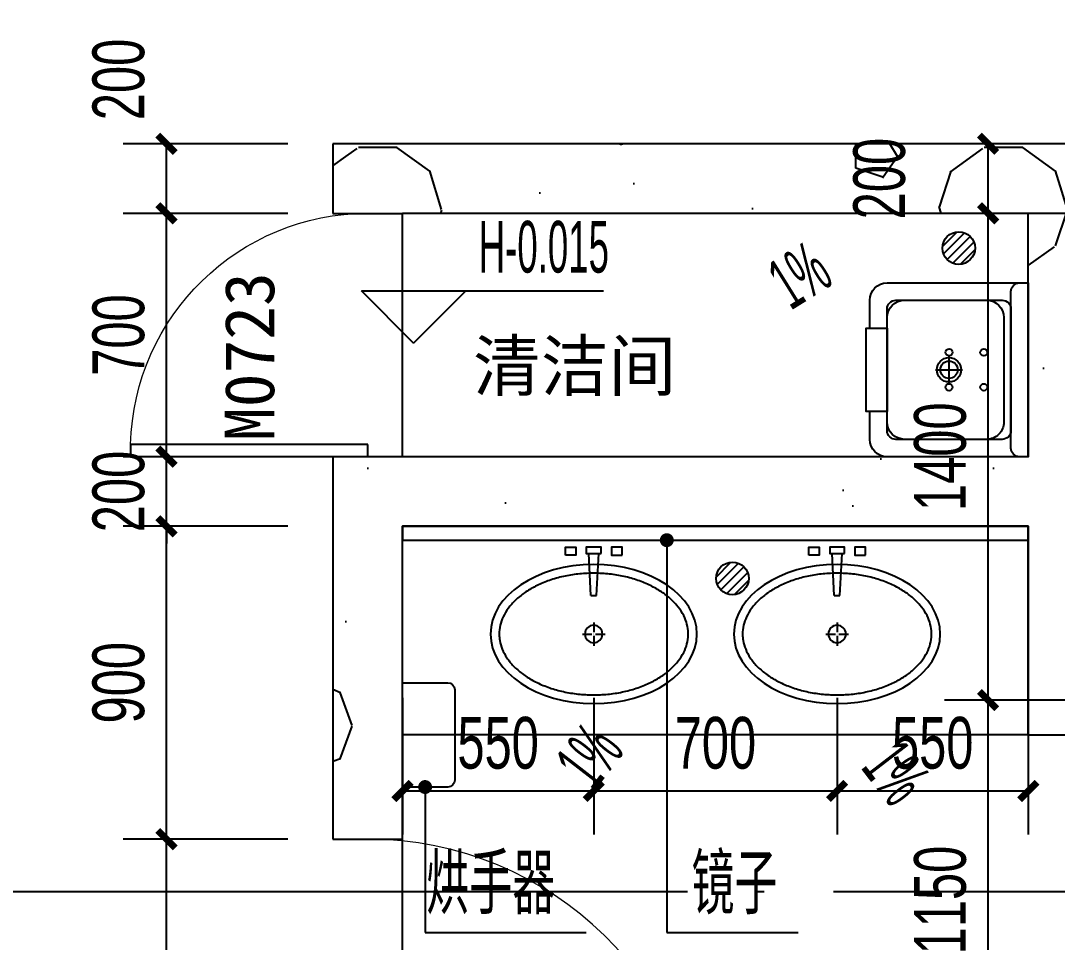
# Model space of a CAD drawing. Extents: x -26219 to 315419, y -160410 to -120810.
# Drawn here: x 236093 to 239074, y -147996 to -145346 of the extents above; entities that cross this region are included whole.
import ezdxf
from ezdxf.xclip import XClip

# ---------------------------------------------------------------- set-up
doc = ezdxf.new("R2010")
doc.units = 0
doc.header["$LTSCALE"] = 1000
doc.header["$MEASUREMENT"] = 0
doc.header["$XCLIPFRAME"] = 0
doc.linetypes.add('104-14# 核心筒$2$DOTE', pattern=[2.4200000000000004, 2, -0.2, 0.02, -0.2])
for name, color, linetype in [('$0$$0$$0$A-DIM_SYMB', 3, 'Continuous'), ('$0$$0$$0$PUB_TEXT', 7, 'Continuous'), ('01-标注_尺寸', 124, 'Continuous'), ('01-标注_标高', 200, 'Continuous'), ('01-标注_符号', 200, 'Continuous'), ('02-TEXT_标注', 130, 'Continuous'), ('02-TEXT_门窗', 151, 'Continuous'), ('104-14# 核心筒$0$A-C_门', 150, 'Continuous'), ('104-14# 核心筒$0$A-I_卫-洁具', 241, 'Continuous'), ('104-14# 核心筒$0$A-TECH_水', 3, 'Continuous'), ('104-14# 核心筒$0$A_STR-砌块墙', 121, 'Continuous'), ('104-14# 核心筒$2$05-填充_天正', 26, 'Continuous'), ('104-14# 核心筒$2$A_AXIS-轴线', 36, '104-14# 核心筒$2$DOTE')]:
    doc.layers.add(name, color=color, linetype=linetype)
doc.styles.add('_TCH_DIM', font='ros.shx', dxfattribs={"width": 0.75, "bigfont": 'jd.shx'})
doc.styles.add('_TCH_DIM_T3', font='ros.shx', dxfattribs={"width": 0.7058823529411765, "bigfont": 'jd.shx'})
doc.styles.add('_TCH_WINDOW', font='STXIHEI_0.TTF')
doc.styles.get("Standard").update_dxf_attribs({"font": 'STXIHEI_0.TTF'})
doc.dimstyles.new('_TCH_ARCH&&50', dxfattribs={"dimtxt": 148.75, "dimasz": 50, "dimexe": 125, "dimexo": 150, "dimgap": 63.12500000000001, "dimtad": 1, "dimdec": 0, "dimzin": 0, "dimdsep": 46, "dimtxsty": '_TCH_DIM_T3', "dimblk": 'ARCHTICK', "dimcen": 0.09, "dimclrt": 7, "dimazin": 2, "dimtfac": 1, "dimtdec": 0, "dimtix": 1, "dimtmove": 2, "dimatfit": 3, "dimfxl": 0, "dimtolj": 1, "dimtzin": 0, "dimarcsym": 0})
pattern_1 = [(0, (531, -549), (900, 1800), [0, -1800]), (0, (-522, -792), (900, 1800), [0, -1800]), (0, (63, -810), (900, 1800), [0, -1800]), (0, (702, -279), (900, 1800), [0, -1800]), (0, (-45, -900), (900, 1800), [0, -1800]), (0, (882, 855), (900, 1800), [0, -1800]), (0, (333.0000000000001, 711), (900, 1800), [0, -1800]), (0, (621, 486.0000000000001), (900, 1800), [0, -1800]), (0, (-846, 450), (900, 1800), [0, -1800]), (0, (36, 369), (900, 1800), [0, -1800]), (0, (-306, -90), (900, 1800), [0, -1800]), (0, (-288, -765), (900, 1800), [0, -1800]), (0, (387, -837), (900, 1800), [0, -1800]), (0, (882, -45), (900, 1800), [0, -1800]), (0, (-801, -324), (900, 1800), [0, -1800]), (0, (-648, -18), (900, 1800), [0, -1800]), (0, (54, -144), (900, 1800), [0, -1800]), (0, (-198, -405), (900, 1800), [0, -1800]), (0, (-341.9999999999999, 189), (900, 1800), [0, -1800]), (0, (-117, 864), (900, 1800), [0, -1800]), (0, (-729, -702), (900, 1800), [0, -1800]), (0, (261, 495), (900, 1800), [0, -1800]), (0, (-576, 522), (900, 1800), [0, -1800]), (0, (-720, 756), (900, 1800), [0, -1800]), (130.601294, (771.428574, 291.428568), (-4499.999950292954, 5400.0000236093), [79.024662, -33111.33300000001]), (18.4349488, (642.857148, 325.714284), (4499.999983404209, 1799.999986719667), [81.31572000000001, -11302.8837]), (90, (642.857148, 248.571432), (900.0000000000001, 1800), [77.14285199999999, -3522.85695]), (161.565051, (720, 222.857136), (-4500.000022657823, 1799.999865817234), [81.31572000000001, -11302.8837]), (53.1301023, (720, 222.857136), (900.0000017013604, 1799.99999914932), [85.71428999999999, -8914.285499999998]), (135, (788.571432, -694.28556), (-900.0001087984293, 1799.999878185604), [72.73098, -5018.4378]), (45, (685.714284, -694.28556), (899.999994247131, 1799.999992736902), [72.73098, -5018.4378]), (135, (737.1428579999999, -745.7142600000001), (-900.0001087984293, 1799.999878185604), [72.73098, -5018.4378]), (45, (737.1428579999999, -745.7142600000001), (899.999994247131, 1799.999992736902), [72.73098, -5018.4378]), (116.565051, (-77.14278, 514.285722), (-0.0001565789601976064, 3599.999902060561), [95.83147799999999, -1916.6295]), (180, (-119.99988, 599.999994), (-899.9999999999998, 1800), [102.857148, -1697.14275]), (63.43494880000001, (-265.7141999999999, 514.285722), (8.14843605922988e-06, 3599.999982559008), [95.83147799999999, -1916.6295]), (116.565051, (-222.8571, 428.571432), (-0.0001565789601976064, 3599.999902060561), [95.83147799999999, -1916.6295]), (0, (-222.8571, 428.571432), (900, 1800), [102.857148, -1697.14275]), (63.43494880000001, (-119.99988, 428.571432), (8.14843605922988e-06, 3599.999982559008), [95.83147799999999, -1916.6295]), (107.102728, (599.999994, -94.28562000000001), (-2699.999896777364, 9000.00001452043), [116.584038, -48848.7075]), (143.972626, (565.714278, 17.142858), (-17099.99978321427, 12599.999985739), [116.584038, -24366.06]), (180, (471.428568, 85.71428999999999), (-899.9999999999998, 1800), [111.428568, -1688.5713]), (36.02737329999999, (265.71429, 17.142858), (17099.99987362977, 12599.99986416658), [116.584038, -24366.06]), (71.5650511, (231.428574, -85.71419999999999), (2700.000013860985, 8999.99998450437), [108.420948, -11275.7784]), (107.102728, (265.71429, -197.14284), (-2699.999896777364, 9000.00001452043), [116.584038, -48848.7075]), (143.972626, (360, -265.7141999999999), (-17099.99978321427, 12599.999985739), [116.584038, -24366.06]), (0, (360, -265.7141999999999), (900, 1800), [111.428568, -1688.5713]), (36.02737329999999, (471.428568, -265.7141999999999), (17099.99987362977, 12599.99986416658), [116.584038, -24366.06]), (71.5650511, (565.714278, -197.14284), (2700.000013860985, 8999.99998450437), [108.420948, -11275.7784]), (150.255118, (617.1428520000001, 745.714278), (-2700.000006390409, 1799.999977695058), [69.10506, -14442.9588]), (90, (557.1428579999999, 711.42858), (900.0000000000001, 1800), [68.571432, -3531.42825]), (29.7448813, (557.1428579999999, 711.42858), (2700.000001590055, 1799.999991593464), [69.10506, -14442.9588]), (116.565051, (197.142858, -531.42858), (-0.0001565789601976064, 3599.999902060561), [95.83147799999999, -1916.6295]), (168.690067, (154.285722, -445.7142), (-8100.000006009299, 1799.999954832327), [87.41176200000001, -18269.0565]), (41.18592510000001, (0, -488.5713), (22499.99986367597, 19799.99982686525), [91.11553199999999, -38177.406]), (90, (0, -574.28568), (900.0000000000001, 1800), [85.71428999999999, -3514.2855]), (138.814074, (68.571432, -634.28562), (-22499.99960007064, 19800.0001261089), [91.11553199999999, -38177.406]), (16.6992442, (68.571432, -634.28562), (29699.99977654917, 8999.999905734196), [89.48835000000001, -37495.6125]), (60.9453959, (154.285722, -608.57136), (899.9999976116269, 1799.999984078114), [88.248258, -36976.0185]), (109.983106, (-557.14284, 222.857136), (-4500.000016949792, 12599.99996665506), [100.326006, -42036.59249999999]), (155.556045, (-591.4285199999999, 317.142864), (-11700.00004459817, 5399.999887808896), [103.568958, -43395.39449999999]), (24.4439547, (-779.99994, 317.142864), (11700.00000583643, 5399.999974027204), [103.568958, -43395.39449999999]), (70.01689340000001, (-814.28562, 222.857136), (4500.000013566429, 12599.99996874217), [100.326006, -42036.5925]), (109.983106, (-779.99994, 128.571426), (-4500.000016949792, 12599.99996665506), [100.326006, -42036.59249999999]), (160.016893, (-685.7141399999999, 94.28571), (-4500.000002644889, 1799.999918000023), [100.326006, -20968.1325]), (19.9831065, (-685.7141399999999, 94.28571), (4499.999975293225, 1799.999997144084), [100.326006, -20968.1325]), (70.01689340000001, (-591.4285199999999, 128.571426), (4500.000013566429, 12599.99996874217), [100.326006, -42036.5925]), (122.005383, (111.428568, 59.999994), (-900.0001207844099, 1799.999908112359), [80.862696, -16900.302]), (18.4349488, (-8.57142, 102.857148), (4499.999983404209, 1799.999986719667), [81.31572000000001, -11302.8837]), (90, (-8.57142, 25.714278), (900.0000000000001, 1800), [77.14285199999999, -3522.85695]), (161.565051, (68.571432, 0), (-4500.000022657823, 1799.999865817234), [81.31572000000001, -11302.8837]), (54.46232220000002, (68.571432, 0), (6299.999990871777, 8999.999986518196), [73.73421, -30894.6345]), (116.565051, (-411.42852, -377.14284), (-0.0001565789601976064, 3599.999902060561), [95.83147799999999, -1916.6295]), (180, (-454.28562, -291.42846), (-899.9999999999998, 1800), [94.28571, -1705.7142]), (59.0362434, (-599.9999399999999, -377.14284), (900.0000029295945, 1799.999991263332), [99.95918399999998, -20891.46599999999]), (120.963756, (-548.57142, -462.85704), (-900.0001229938932, 1799.999917339799), [99.959184, -20891.466]), (0, (-548.57142, -462.85704), (900, 1800), [94.28571, -1705.7142]), (63.43494880000001, (-454.28562, -462.85704), (8.14843605922988e-06, 3599.999982559008), [95.83147799999999, -1916.6295])]

# ---------------------------------------------------------------- blocks, each defined once
blk = doc.blocks.new('104-14# 核心筒$0$meae')
for p, q in [((-210, 5.039999999979045), (-210, 32.76000000000931)), ((-215.039999999979, 0), (-243.7679999999818, 0)), ((-176.7359999999753, 0), (-204.9599999999627, 0)), ((-99.54815868195146, 8), (21.68149024352897, 14.3899337600451)), ((-99.54815868195146, -7.999999999941792), (-99.54815868195146, 8)), ((21.68149024352897, -14.3899337601033), (21.68149024352897, 14.3899337600451)), ((-210, -32.25599999999395), (-210, -5.039999999979045)), ((-99.54815868195146, -8.000000000058208), (21.68149024352897, -14.3899337601033))]:
    blk.add_line(p, q)
for points in [[(17.19145484233741, 81.35012003820157), (40, 81.35012003820157), (39.99999999994179, 51.35012003820157), (17.1914548422792, 51.35012003820157)], [(21.68149024352897, 21.35012003820157), (40, 21.35012003820157), (40, -21.35012003820157), (21.68149024352897, -21.35012003820157)], [(17.19145484233741, -81.35012003820157), (40, -81.35012003820157), (39.99999999994179, -51.35012003820157), (17.1914548422792, -51.35012003820157)]]:
    blk.add_lwpolyline(points, close=True)
at = {"const_width": 0.8399999999999999}
blk.add_lwpolyline([(-209.5800000000163, -0.1400000000139698, -0.9999999999999999), (-210.4199999999837, -0.1400000000139698, -0.9999999999999999)], format="xyb", close=True, dxfattribs=at)
blk.add_circle((-210, 0), 25.2)
blk.add_ellipse((-210, 0), major_axis=(0, -296.8388870928175), ratio=0.6737661697857759)
at = {"color": 8}
blk.add_open_spline([(-210, -271.838887092832), (-201.6286662275088, -271.838887092832), (-193.2556980797672, -270.8834744876949), (-176.5567826171755, -267.0318226981908), (-168.2292954665609, -264.1331208487391), (-151.7464247078751, -256.3412992825033), (-143.592075161112, -251.4461166422116), (-127.6688291439204, -239.6628589069005), (-119.9016611408442, -232.7743547918508), (-105.0053654383519, -217.100718463771), (-97.87740360945463, -208.3160983382841), (-84.50442564953119, -189.0367220979533), (-78.25994529254967, -178.5426552897552), (-66.86596525227651, -156.1005802754662), (-61.71665413689334, -144.1531549534993), (-52.68240508378949, -119.1104159536771), (-48.79751711455174, -106.0155586157343), (-42.41598126577446, -79.01830609660828), (-39.91934085072717, -65.11628590768669), (-36.39207964838715, -36.86706837144447), (-35.3614577781409, -22.5202054088586), (-34.79793056182098, 6.244822261855006), (-35.26502483320655, 20.66266644134885), (-37.68259151588427, 49.19399507466005), (-39.63306519814068, 63.30715293157846), (-44.95700291811954, 90.86129060061648), (-48.33046480413759, 104.3019146881416), (-56.39392556494568, 130.1611448710319), (-61.0838973345235, 142.5793309712317), (-71.62818411248736, 166.0733063118532), (-77.48238030000357, 177.1485642623738), (-90.15903716551838, 197.6798496269621), (-96.98112566315103, 207.1352148510632), (-111.3602107425686, 224.2113378457143), (-118.9163064261083, 231.8314545630128), (-134.510733252624, 245.1036245926516), (-142.547481424408, 250.7556368449004), (-158.868371842138, 260.0530890176306), (-167.1509793659789, 263.6999722997425), (-183.7976203592261, 269.0257272459567), (-192.162095878215, 270.7072330619558), (-208.8995512870024, 272.153067119536), (-217.2755150526064, 271.9185741905239), (-234.0031495776493, 269.526916392555), (-242.3573442720808, 267.3679324407713), (-258.9526960913208, 261.0731867576833), (-267.1936322519905, 256.9349128940958), (-283.3781850557425, 246.65468100406), (-291.3201072766096, 240.5117016318836), (-306.6623222918133, 226.2813428560039), (-314.0611830068519, 218.1942343084957), (-328.0653621423407, 200.2301868745126), (-334.6699371464783, 190.353927289194), (-346.859358667396, 169.044026111078), (-352.4439172392595, 157.6110181525), (-362.4072642970132, 133.476927122334), (-366.7859668953461, 120.7763437553076), (-374.1964356524404, 94.43610308453208), (-377.2281845823745, 80.79684587812517), (-381.8495765395346, 52.93462008907227), (-383.4392193020904, 38.71199739631265), (-385.1273327118251, 10.0537408667733), (-385.225804392132, -4.381569712015335), (-383.9285565786413, -33.08909023553133), (-382.5328362500295, -47.36097819061251), (-378.2902226594742, -75.36972922243876), (-375.4433290168527, -89.10625087702647), (-368.3874579074909, -115.6863969620317), (-364.1784936326439, -128.529630749661), (-354.5335200406262, -152.9902308470919), (-349.097582319926, -164.6071133053629), (-337.1786070214584, -186.3198765731067), (-330.6958189697471, -196.415140855941), (-316.9037533847149, -214.843760280055), (-309.5951420506462, -223.1764269854757), (-294.4000191528467, -237.9131964488188), (-286.5148495539906, -244.3169298697612), (-270.41386736813, -255.1213227973203), (-262.1997869724291, -259.5227866767091), (-245.6385630253353, -266.3373192788567), (-237.2919559226721, -268.7527736420161), (-222.6272707111784, -271.2949484957498), (-216.3134306632564, -271.838887092832), (-210, -271.838887092832)], degree=3, knots=[0, 0, 0, 0, 0.1541728099079682, 0.1541728099079682, 0.3083456198159364, 0.3083456198159364, 0.4625184297239047, 0.4625184297239047, 0.6166912396318729, 0.6166912396318729, 0.7708640495398411, 0.7708640495398411, 0.9250368594478093, 0.9250368594478093, 1.079209669355778, 1.079209669355778, 1.233382479263746, 1.233382479263746, 1.387555289171714, 1.387555289171714, 1.541728099079682, 1.541728099079682, 1.69590090898765, 1.69590090898765, 1.850073718895619, 1.850073718895619, 2.004246528803587, 2.004246528803587, 2.158419338711555, 2.158419338711555, 2.312592148619523, 2.312592148619523, 2.466764958527492, 2.466764958527492, 2.62093776843546, 2.62093776843546, 2.775110578343428, 2.775110578343428, 2.929283388251396, 2.929283388251396, 3.083456198159364, 3.083456198159364, 3.237629008067333, 3.237629008067333, 3.391801817975301, 3.391801817975301, 3.545974627883269, 3.545974627883269, 3.700147437791237, 3.700147437791237, 3.854320247699206, 3.854320247699206, 4.008493057607174, 4.008493057607174, 4.162665867515142, 4.162665867515142, 4.31683867742311, 4.31683867742311, 4.471011487331078, 4.471011487331078, 4.625184297239047, 4.625184297239047, 4.779357107147015, 4.779357107147015, 4.933529917054983, 4.933529917054983, 5.087702726962951, 5.087702726962951, 5.24187553687092, 5.24187553687092, 5.396048346778888, 5.396048346778888, 5.550221156686856, 5.550221156686856, 5.704393966594824, 5.704393966594824, 5.858566776502792, 5.858566776502792, 6.012739586410761, 6.012739586410761, 6.166912396318729, 6.166912396318729, 6.283185307179586, 6.283185307179586, 6.283185307179586, 6.283185307179586], dxfattribs=at)
blk = doc.blocks.new('104-14# 核心筒$0$hgfd')
at = {"color": 8}
for p, q in [((3.335953806526959e-07, 266.5000000000036), (2.372253220528364e-07, 189.5000000000036)), ((-38.49999971458601, 228.000000048185), (38.50000028541399, 227.9999999518077))]:
    blk.add_line(p, q, dxfattribs=at)
for points in [[(250, -3.504792402964085e-07), (-249.9999999999927, 3.504792402964085e-07), (-249.9999994917889, 406.0000003504792, -0.4142135623732199), (-199.9999994292011, 456.0000002878987), (-119.9999994292084, 456.0000001877597), (-119.9999994166865, 466.000000187767), (120.0000005833208, 465.9999998122548), (120.0000005708062, 455.9999998122548), (200.000000570777, 455.9999997121158, -0.414213562372991), (250.0000005081893, 405.9999996495353)], [(175.000000062566, 49.99999974339516), (-174.9999999374049, 50.00000025659756, -0.4142135623730927), (-199.9999999061183, 75.00000028789145), (-199.9999995230974, 381.0000002878987, -0.414213562373095), (-174.9999994917962, 406.0000002565976), (175.0000005082111, 405.9999997434024, -0.4142135623731322), (200.0000004769245, 380.9999997121085), (200.0000000938744, 74.99999971210127, -0.4142135623730573)], [(250, -3.504792402964085e-07), (-249.9999999999927, 3.504792402964085e-07), (-249.9999999686988, 25.00000035048652, -0.4142135623730971), (-224.9999999373977, 50.00000031918535), (225.0000000625878, 49.99999968082193, -0.4142135623730932), (250.0000000313012, 24.99999964952804)]]:
    blk.add_lwpolyline(points, format="xyb", close=True)
blk.add_lwpolyline([(120.0000005708062, 455.9999998122548), (200.000000570777, 455.9999997121158, -0.414213562373095), (250.0000005081893, 405.9999996495353), (250, -3.504792402964085e-07), (-249.9999999999927, 3.504792402964085e-07), (-249.9999994917889, 406.0000003504792, -0.4142135623730929), (-199.9999994292011, 456.0000002878987), (-119.9999994292084, 456.0000001877597)], format="xyb")
blk.add_lwpolyline([(120.0000005082184, 405.9999998122476), (-119.9999994917889, 406.0000001877524), (-119.9999994166865, 466.000000187767), (120.0000005833208, 465.9999998122548)], close=True)
blk.add_lwpolyline([(150.0000000876389, 69.99999977469633), (-149.9999999123756, 70.00000022531094, -0.4142135623730976), (-199.9999998497879, 120.0000002878915), (-199.9999995543913, 356.0000002878842, -0.414213562373095), (-149.9999994918035, 406.0000002253037), (150.0000005081965, 405.9999997746963, -0.414213562373095), (200.0000004456087, 355.9999997121085), (200.0000001502194, 119.9999997121231, -0.4142135623731096)], format="xyb", close=True, dxfattribs=at)
for centre, radius in [((2.854139893315732e-07, 228.0000000000036), 35), ((-49.99999971457146, 228.0000000625914), 10), ((50.00000028542127, 227.9999999374159), 10), ((-49.99999983975431, 128.0000000625841), 10), ((50.00000016025297, 127.9999999374159), 10)]:
    blk.add_circle(centre, radius)
blk.add_circle((2.854139893315732e-07, 228.0000000000036), 25, dxfattribs=at)
blk = doc.blocks.new('104-14# 核心筒$0$$DorLib2D$00000001')
for p, q in [((0.45, 0.9750000000000001), (0.5000000000000002, 0.9750000000000001)), ((0.45, 0), (0.45, 0.9750000000000001)), ((0.5, 0), (0.5, 0.9750000000000001)), ((0.5, 0), (0.45, 0))]:
    blk.add_line(p, q)
at = {"lineweight": 13}
blk.add_arc((0.475, 0), 0.975, 91.4692835813538, 180, dxfattribs=at)
blk = doc.blocks.new('104-14# 核心筒$0$$TwtSys$00000141')
for p, q in [((-94.19606303561523, 7.672111694559135), (-10.08309029082739, 91.78508443935061)), ((-94.19606303561523, 7.672111694559135), (-10.08309029082739, 91.78508443935061)), ((-87.21916889109707, -35.05448014085778), (35.05448014085778, 87.21916889110071)), ((-87.21916889109707, -35.05448014085778), (35.05448014085778, 87.21916889110071)), ((-66.46803743153214, -66.46803743153941), (66.46803743153214, 66.46803743153214)), ((-66.46803743153214, -66.46803743153578), (66.46803743153214, 66.46803743153214)), ((-32.35611368903483, -87.061266563549), (87.58274635417911, 32.87759347966494)), ((-32.35611368903483, -87.061266563549), (87.58274635417911, 32.87759347966858)), ((11.43110768805855, -92.25951895252001), (92.2594807012465, -11.43114593933933)), ((11.43110768805855, -92.25951895252001), (92.2594807012465, -11.43114593933933))]:
    blk.add_line(p, q)
blk.add_circle((0, 0), 94)
blk.add_circle((0, 0), 94)
blk = doc.blocks.new('104-14# 核心筒')
at = {"layer": '104-14# 核心筒$2$05-填充_天正'}
h = blk.add_hatch(dxfattribs=at)
h.set_pattern_fill('加气混凝土', color=256, scale=150, style=0)
h.set_pattern_definition(pattern_1)
h.paths.add_polyline_path([(35399.99999999995, 13900.00020154229), (35400.00000000001, 13700.00020147524), (35599.99999999999, 13700.00020154228)])
h = blk.add_hatch(dxfattribs=at)
h.set_pattern_fill('加气混凝土', color=256, scale=150, style=0)
h.set_pattern_definition(pattern_1)
h.paths.add_polyline_path([(37499.99999999994, 13766.66686820891), (37499.99999999994, 13900.00020154222), (35399.99999999995, 13900.00020154229), (35599.99999999999, 13700.00020154228), (37399.99999999995, 13700.00020154222)])
h = blk.add_hatch(dxfattribs=at)
h.set_pattern_fill('加气混凝土', color=256, scale=150, style=0)
h.set_pattern_definition(pattern_1)
h.paths.add_polyline_path([(37466.66666666659, 12900.0002014751), (37599.99999999991, 12900.0002014751), (37599.99999999993, 13700.00020154227), (37499.99999999994, 13766.66686820891), (37399.99999999995, 13700.00020154222), (37399.99999999992, 13000.00020147509)])
h = blk.add_hatch(dxfattribs=at)
h.set_pattern_fill('加气混凝土', color=256, scale=150, style=0)
h.set_pattern_definition(pattern_1)
h.paths.add_polyline_path([(35599.99999999997, 13000.00020147514), (35400.00000000002, 13000.00020147524), (35399.99999999997, 12900.00020147517), (35533.33333333331, 12900.00020147516)])
h = blk.add_hatch(dxfattribs=at)
h.set_pattern_fill('加气混凝土', color=256, scale=150, style=0)
h.set_pattern_definition(pattern_1)
h.paths.add_polyline_path([(37466.66666666659, 12900.0002014751), (37399.99999999992, 13000.00020147509), (35599.99999999997, 13000.00020147514), (35533.33333333331, 12900.00020147516), (35599.99999999997, 12800.00020147517), (37399.99999999995, 12800.00020147511)])
h = blk.add_hatch(dxfattribs=at)
h.set_pattern_fill('加气混凝土', color=256, scale=150, style=0)
h.set_pattern_definition(pattern_1)
h.paths.add_polyline_path([(35399.99999999997, 12900.00020147517), (35399.99999999993, 11900.00020154176), (35599.99999999995, 11900.00020154175), (35599.99999999997, 12800.00020147517), (35533.33333333331, 12900.00020147516)])
h = blk.add_hatch(dxfattribs=at)
h.set_pattern_fill('加气混凝土', color=256, scale=150, style=0)
h.set_pattern_definition(pattern_1)
h.paths.add_polyline_path([(37599.99999999991, 12200.00020147616), (37599.99999999991, 12900.00020147511), (37466.66666666659, 12900.0002014751), (37399.99999999995, 12800.00020147511), (37399.99999999991, 12200.00020147616)])
at = {"layer": '104-14# 核心筒$0$A-C_门'}
for p, q in [((35599.99999999997, 13000.00020147525), (35600, 13700.00020147525)), ((35599.99999999991, 10900.00020154169), (35599.99999999993, 11900.00020154169))]:
    blk.add_line(p, q, dxfattribs=at)
at = {"layer": '104-14# 核心筒$0$A-I_卫-洁具', "ltscale": 0.1}
for points in [[(35599.99999999997, 12800.00020147528), (37400.00000000009, 12800.00020147616), (37400.00000000009, 12200.00020147616), (35599.99999999997, 12200.00020147528)], [(35599.99999999997, 12760.00020147517), (37400.0000000002, 12760.00020147482), (37400.0000000002, 12800.00020147482), (35599.99999999997, 12800.00020147517)]]:
    blk.add_lwpolyline(points, close=True, dxfattribs=at)
blk.add_lwpolyline([(35599.99999999997, 12050.00020147528), (35599.99999999997, 12350.00020147528), (35729.99999999997, 12350.00020147528, -0.414213562373095), (35749.99999999997, 12330.00020147528), (35749.99999999997, 12070.00020147528, -0.414213562373095), (35729.99999999997, 12050.00020147528)], format="xyb", close=True, dxfattribs=at)
at = {"layer": '104-14# 核心筒$0$A_STR-砌块墙'}
for p, q in [((35399.99999999995, 13900.00020154229), (35400.00000000001, 13700.00020147524)), ((37499.99999999994, 13900.00020154222), (35399.99999999995, 13900.00020154229)), ((35400.00000000001, 13700.00020147524), (35600.00000000001, 13700.00020147523)), ((37399.99999999995, 13700.00020154222), (35599.99999999999, 13700.00020154228)), ((37399.99999999992, 13000.00020147509), (37399.99999999995, 13700.00020154222)), ((35599.99999999997, 13000.00020147514), (35400.00000000002, 13000.00020147524)), ((35400.00000000002, 13000.00020147524), (35399.99999999997, 12900.00020147517)), ((37399.99999999992, 13000.00020147509), (35599.99999999997, 13000.00020147514)), ((35399.99999999997, 12900.00020147517), (35399.99999999993, 11900.00020154176)), ((37399.99999999995, 12800.00020147511), (35599.99999999997, 12800.00020147517)), ((35599.99999999995, 11900.00020154175), (35599.99999999997, 12800.00020147517)), ((37399.99999999991, 12200.00020147616), (37399.99999999995, 12800.00020147511)), ((37399.99999999991, 12200.00020147616), (37599.99999999991, 12200.00020147616)), ((35399.99999999993, 11900.00020154176), (35599.99999999995, 11900.00020154175))]:
    blk.add_line(p, q, dxfattribs=at)
at = {"layer": '104-14# 核心筒$2$A_AXIS-轴线'}
for p, q in [((-9370.123865286841, 105800), (120259.9219097959, 105800)), ((-24838.9698462474, 16700), (120259.921909796, 16700)), ((-24838.9698462474, 11750), (120259.921909796, 11750))]:
    blk.add_line(p, q, dxfattribs=at)
at = {"layer": '104-14# 核心筒$0$A-C_门', "zscale": 200}
for p, xscale, yscale, rotation in [((35499.99999999999, 13350.00020147525), -700, 700, 89.99999999999815), ((35499.99999999992, 11400.0002015417), -1000, -1000, 89.99999999999795)]:
    blk.add_blockref('104-14# 核心筒$0$$DorLib2D$00000001', p, dxfattribs=dict(at, xscale=xscale, yscale=yscale, rotation=rotation))
at = {"layer": '104-14# 核心筒$0$A-I_卫-洁具', "ltscale": 0.1, "rotation": 89.99999999369672}
blk.add_blockref('104-14# 核心筒$0$hgfd', (37400.00000037823, 13250.00020147517), dxfattribs=at)
at = {"layer": '104-14# 核心筒$0$A-I_卫-洁具', "ltscale": 0.1, "xscale": -1, "rotation": 270}
for p in [(36150.00000000015, 12700.00020147528), (36850.00000000015, 12700.00020147505)]:
    blk.add_blockref('104-14# 核心筒$0$meae', p, dxfattribs=at)
at = {"layer": '104-14# 核心筒$0$A-TECH_水', "xscale": 0.5, "yscale": 0.5, "zscale": 0.5, "rotation": 180}
blk.add_blockref('104-14# 核心筒$0$$TwtSys$00000141', (37200.00000037825, 13600.00020144097), dxfattribs=at)
at = {"layer": '104-14# 核心筒$0$A-TECH_水', "xscale": 0.5, "yscale": 0.5, "zscale": 0.5}
blk.add_blockref('104-14# 核心筒$0$$TwtSys$00000141', (36548.84705629469, 12650.00020147589), dxfattribs=at)
blk = doc.blocks.new('_ArchTick')
at = {"color": 0, "linetype": 'ByBlock', "const_width": 0.4}
blk.add_lwpolyline([(-0.5, -0.5), (0.5, 0.5)], dxfattribs=at)
blk = doc.blocks.new('*D860')
at = {"layer": '01-标注_尺寸', "color": 0, "lineweight": -2, "transparency": 16777216}
for p, q in [((238440.9535605061, -147293.7312391545), (238440.9535605061, -147686.2049002432)), ((238990.9535605059, -147293.7312391545), (238990.9535605059, -147686.2049002432)), ((238440.9535605061, -147561.2049002432), (238990.9535605059, -147561.2049002432))]:
    blk.add_line(p, q, dxfattribs=at)
at = {"layer": 'Defpoints', "color": 0, "transparency": 16777216}
for p in [(238440.9535605061, -147143.7312391545), (238990.9535605059, -147143.7312391545), (238990.9535605059, -147561.2049002432)]:
    blk.add_point(p, dxfattribs=at)
at = {"layer": '01-标注_尺寸', "color": 0, "lineweight": -2, "transparency": 16777216, "xscale": 50, "yscale": 50, "zscale": 50, "rotation": 180}
blk.add_blockref('_ArchTick', (238440.9535605061, -147561.2049002432), dxfattribs=at)
at = {"layer": '01-标注_尺寸', "color": 0, "lineweight": -2, "transparency": 16777216, "xscale": 50, "yscale": 50, "zscale": 50}
blk.add_blockref('_ArchTick', (238990.9535605059, -147561.2049002432), dxfattribs=at)
at = {"layer": '01-标注_尺寸', "color": 7, "transparency": 16777216, "insert": (238715.953560506, -147423.7049002432), "char_height": 148.75, "attachment_point": 5, "style": '_TCH_DIM_T3'}
blk.add_mtext('\\A1;550', dxfattribs=at)
blk = doc.blocks.new('*D861')
at = {"layer": '01-标注_尺寸', "color": 0, "lineweight": -2, "transparency": 16777216}
for p, q in [((237740.9535605061, -147293.7312391545), (237740.9535605061, -147686.2049002432)), ((238440.9535605061, -147293.7312391545), (238440.9535605061, -147686.2049002432)), ((237740.9535605061, -147561.2049002432), (238440.9535605061, -147561.2049002432))]:
    blk.add_line(p, q, dxfattribs=at)
at = {"layer": 'Defpoints', "color": 0, "transparency": 16777216}
for p in [(237740.9535605061, -147143.7312391545), (238440.9535605061, -147143.7312391545), (238440.9535605061, -147561.2049002432)]:
    blk.add_point(p, dxfattribs=at)
at = {"layer": '01-标注_尺寸', "color": 0, "lineweight": -2, "transparency": 16777216, "xscale": 50, "yscale": 50, "zscale": 50, "rotation": 180}
blk.add_blockref('_ArchTick', (237740.9535605061, -147561.2049002432), dxfattribs=at)
at = {"layer": '01-标注_尺寸', "color": 0, "lineweight": -2, "transparency": 16777216, "xscale": 50, "yscale": 50, "zscale": 50}
blk.add_blockref('_ArchTick', (238440.9535605061, -147561.2049002432), dxfattribs=at)
at = {"layer": '01-标注_尺寸', "color": 7, "transparency": 16777216, "insert": (238090.9535605061, -147423.7049002432), "char_height": 148.75, "attachment_point": 5, "style": '_TCH_DIM_T3'}
blk.add_mtext('\\A1;700', dxfattribs=at)
blk = doc.blocks.new('*D862')
at = {"layer": '01-标注_尺寸', "color": 0, "lineweight": -2, "transparency": 16777216}
for p, q in [((237190.9535605059, -147293.7312391545), (237190.9535605059, -147686.2049002432)), ((237740.9535605061, -147293.7312391545), (237740.9535605061, -147686.2049002432)), ((237190.9535605059, -147561.2049002432), (237740.9535605061, -147561.2049002432))]:
    blk.add_line(p, q, dxfattribs=at)
at = {"layer": 'Defpoints', "color": 0, "transparency": 16777216}
for p in [(237190.9535605059, -147143.7312391545), (237740.9535605061, -147143.7312391545), (237740.9535605061, -147561.2049002432)]:
    blk.add_point(p, dxfattribs=at)
at = {"layer": '01-标注_尺寸', "color": 0, "lineweight": -2, "transparency": 16777216, "xscale": 50, "yscale": 50, "zscale": 50, "rotation": 180}
blk.add_blockref('_ArchTick', (237190.9535605059, -147561.2049002432), dxfattribs=at)
at = {"layer": '01-标注_尺寸', "color": 0, "lineweight": -2, "transparency": 16777216, "xscale": 50, "yscale": 50, "zscale": 50}
blk.add_blockref('_ArchTick', (237740.9535605061, -147561.2049002432), dxfattribs=at)
at = {"layer": '01-标注_尺寸', "color": 7, "transparency": 16777216, "insert": (237465.953560506, -147423.7049002432), "char_height": 148.75, "attachment_point": 5, "style": '_TCH_DIM_T3'}
blk.add_mtext('\\A1;550', dxfattribs=at)
blk = doc.blocks.new('*D864')
at = {"layer": '01-标注_尺寸', "color": 0, "lineweight": -2, "transparency": 16777216}
for p, q in [((236861.0749135988, -147699.9632390878), (236386.9880939268, -147699.9632390878)), ((236511.9880939268, -148699.9632390878), (236511.9880939268, -147699.9632390878)), ((236861.0749135988, -148699.9632390878), (236386.9880939268, -148699.9632390878))]:
    blk.add_line(p, q, dxfattribs=at)
at = {"layer": 'Defpoints', "color": 0, "transparency": 16777216}
for p in [(236511.9880939268, -147699.9632390878), (237011.0749135988, -147699.9632390878), (237011.0749135988, -148699.9632390878)]:
    blk.add_point(p, dxfattribs=at)
at = {"layer": '01-标注_尺寸', "color": 0, "lineweight": -2, "transparency": 16777216, "xscale": 50, "yscale": 50, "zscale": 50}
for p, rotation in [((236511.9880939268, -147699.9632390878), 90), ((236511.9880939268, -148699.9632390878), 270)]:
    blk.add_blockref('_ArchTick', p, dxfattribs=dict(at, rotation=rotation))
at = {"layer": '01-标注_尺寸', "color": 7, "transparency": 16777216, "insert": (236374.4880939268, -148199.9632390877), "char_height": 148.75, "attachment_point": 5, "rotation": 90, "style": '_TCH_DIM_T3'}
blk.add_mtext('\\A1;1000', dxfattribs=at)
blk = doc.blocks.new('*D865')
at = {"layer": '01-标注_尺寸', "color": 0, "lineweight": -2, "transparency": 16777216}
for p, q in [((236861.0749135989, -146799.9632391544), (236386.9880939268, -146799.9632391544)), ((236511.9880939268, -147699.9632390878), (236511.9880939268, -146799.9632391544)), ((236861.0749135988, -147699.9632390878), (236386.9880939268, -147699.9632390878))]:
    blk.add_line(p, q, dxfattribs=at)
at = {"layer": 'Defpoints', "color": 0, "transparency": 16777216}
for p in [(236511.9880939268, -146799.9632391544), (237011.0749135989, -146799.9632391544), (237011.0749135988, -147699.9632390878)]:
    blk.add_point(p, dxfattribs=at)
at = {"layer": '01-标注_尺寸', "color": 0, "lineweight": -2, "transparency": 16777216, "xscale": 50, "yscale": 50, "zscale": 50}
for p, rotation in [((236511.9880939268, -146799.9632391544), 90), ((236511.9880939268, -147699.9632390878), 270)]:
    blk.add_blockref('_ArchTick', p, dxfattribs=dict(at, rotation=rotation))
at = {"layer": '01-标注_尺寸', "color": 7, "transparency": 16777216, "insert": (236374.4880939269, -147249.963239121), "char_height": 148.75, "attachment_point": 5, "rotation": 90, "style": '_TCH_DIM_T3'}
blk.add_mtext('\\A1;900', dxfattribs=at)
blk = doc.blocks.new('*D866')
at = {"layer": '01-标注_尺寸', "color": 0, "lineweight": -2, "transparency": 16777216}
for p, q in [((236511.9880939269, -146599.9632391543), (236511.9880939269, -146549.9632391543)), ((236861.0749135989, -146599.9632391543), (236386.9880939269, -146599.9632391543)), ((236511.9880939269, -146799.9632391543), (236511.9880939269, -146599.9632391543)), ((236861.0749135989, -146799.9632391543), (236386.9880939269, -146799.9632391543)), ((236511.9880939269, -146799.9632391543), (236511.9880939269, -146849.9632391543))]:
    blk.add_line(p, q, dxfattribs=at)
at = {"layer": 'Defpoints', "color": 0, "transparency": 16777216}
for p in [(236511.9880939269, -146599.9632391543), (237011.0749135989, -146599.9632391543), (237011.0749135989, -146799.9632391543)]:
    blk.add_point(p, dxfattribs=at)
at = {"layer": '01-标注_尺寸', "color": 0, "lineweight": -2, "transparency": 16777216, "xscale": 50, "yscale": 50, "zscale": 50}
for p, rotation in [((236511.9880939269, -146599.9632391543), 270), ((236511.9880939269, -146799.9632391543), 90)]:
    blk.add_blockref('_ArchTick', p, dxfattribs=dict(at, rotation=rotation))
at = {"layer": '01-标注_尺寸', "color": 7, "transparency": 16777216, "insert": (236374.4880939269, -146699.9632391543), "char_height": 148.75, "attachment_point": 5, "rotation": 90, "style": '_TCH_DIM_T3'}
blk.add_mtext('\\A1;200', dxfattribs=at)
blk = doc.blocks.new('*D867')
at = {"layer": '01-标注_尺寸', "color": 0, "lineweight": -2, "transparency": 16777216}
for p, q in [((236861.0749135989, -145899.9632391543), (236386.9880939269, -145899.9632391543)), ((236511.9880939269, -146599.9632391543), (236511.9880939269, -145899.9632391543)), ((236861.0749135989, -146599.9632391543), (236386.9880939269, -146599.9632391543))]:
    blk.add_line(p, q, dxfattribs=at)
at = {"layer": 'Defpoints', "color": 0, "transparency": 16777216}
for p in [(236511.9880939269, -145899.9632391543), (237011.0749135989, -145899.9632391543), (237011.0749135989, -146599.9632391543)]:
    blk.add_point(p, dxfattribs=at)
at = {"layer": '01-标注_尺寸', "color": 0, "lineweight": -2, "transparency": 16777216, "xscale": 50, "yscale": 50, "zscale": 50}
for p, rotation in [((236511.9880939269, -145899.9632391543), 90), ((236511.9880939269, -146599.9632391543), 270)]:
    blk.add_blockref('_ArchTick', p, dxfattribs=dict(at, rotation=rotation))
at = {"layer": '01-标注_尺寸', "color": 7, "transparency": 16777216, "insert": (236374.4880939269, -146249.9632391543), "char_height": 148.75, "attachment_point": 5, "rotation": 90, "style": '_TCH_DIM_T3'}
blk.add_mtext('\\A1;700', dxfattribs=at)
blk = doc.blocks.new('*D868')
at = {"layer": '01-标注_尺寸', "color": 0, "lineweight": -2, "transparency": 16777216}
for p, q in [((236861.0749135989, -145699.9632390872), (236386.9880939269, -145699.9632390872)), ((236511.9880939269, -145899.9632391543), (236511.9880939269, -145699.9632390872)), ((236861.0749135989, -145899.9632391543), (236386.9880939269, -145899.9632391543))]:
    blk.add_line(p, q, dxfattribs=at)
at = {"layer": 'Defpoints', "color": 0, "transparency": 16777216}
for p in [(236511.9880939269, -145699.9632390872), (237011.0749135989, -145699.9632390872), (237011.0749135989, -145899.9632391543)]:
    blk.add_point(p, dxfattribs=at)
at = {"layer": '01-标注_尺寸', "color": 0, "lineweight": -2, "transparency": 16777216, "xscale": 50, "yscale": 50, "zscale": 50}
for p, rotation in [((236511.9880939269, -145699.9632390872), 90), ((236511.9880939269, -145899.9632391543), 270)]:
    blk.add_blockref('_ArchTick', p, dxfattribs=dict(at, rotation=rotation))
at = {"layer": '01-标注_尺寸', "color": 7, "transparency": 16777216, "insert": (236374.4880939269, -145514.9632390873), "char_height": 148.75, "attachment_point": 5, "rotation": 90, "style": '_TCH_DIM_T3'}
blk.add_mtext('\\A1;200', dxfattribs=at)
blk = doc.blocks.new('*D989')
at = {"layer": '01-标注_尺寸', "color": 0, "lineweight": -2, "transparency": 16777216}
for p, q in [((239304.3816998329, -145699.9632390875), (238750.3660860897, -145699.9632390875)), ((238875.3660860897, -145899.9632390874), (238875.3660860897, -145699.9632390875)), ((239304.3816998328, -145899.9632390874), (238750.3660860897, -145899.9632390874))]:
    blk.add_line(p, q, dxfattribs=at)
at = {"layer": 'Defpoints', "color": 0, "transparency": 16777216}
for p in [(238875.3660860897, -145699.9632390875), (239454.3816998329, -145699.9632390875), (239454.3816998328, -145899.9632390874)]:
    blk.add_point(p, dxfattribs=at)
at = {"layer": '01-标注_尺寸', "color": 0, "lineweight": -2, "transparency": 16777216, "xscale": 50, "yscale": 50, "zscale": 50}
for p, rotation in [((238875.3660860897, -145699.9632390875), 90), ((238875.3660860897, -145899.9632390874), 270)]:
    blk.add_blockref('_ArchTick', p, dxfattribs=dict(at, rotation=rotation))
at = {"layer": '01-标注_尺寸', "color": 7, "transparency": 16777216, "insert": (238562.8660860897, -145799.9632390872), "char_height": 148.75, "attachment_point": 5, "rotation": 90, "style": '_TCH_DIM_T3'}
blk.add_mtext('\\A1;200', dxfattribs=at)
blk = doc.blocks.new('*D990')
at = {"layer": '01-标注_尺寸', "color": 0, "lineweight": -2, "transparency": 16777216}
for p, q in [((239304.3816998328, -145899.9632390874), (238750.3660860895, -145899.9632390874)), ((238875.3660860895, -147299.9632391532), (238875.3660860895, -145899.9632390874)), ((239304.3816998324, -147299.9632391532), (238750.3660860895, -147299.9632391532))]:
    blk.add_line(p, q, dxfattribs=at)
at = {"layer": 'Defpoints', "color": 0, "transparency": 16777216}
for p in [(238875.3660860895, -145899.9632390874), (239454.3816998328, -145899.9632390874), (239454.3816998324, -147299.9632391532)]:
    blk.add_point(p, dxfattribs=at)
at = {"layer": '01-标注_尺寸', "color": 0, "lineweight": -2, "transparency": 16777216, "xscale": 50, "yscale": 50, "zscale": 50}
for p, rotation in [((238875.3660860895, -145899.9632390874), 90), ((238875.3660860895, -147299.9632391532), 270)]:
    blk.add_blockref('_ArchTick', p, dxfattribs=dict(at, rotation=rotation))
at = {"layer": '01-标注_尺寸', "color": 7, "transparency": 16777216, "insert": (238737.8660860895, -146599.9632391203), "char_height": 148.75, "attachment_point": 5, "rotation": 90, "style": '_TCH_DIM_T3'}
blk.add_mtext('\\A1;1400', dxfattribs=at)
blk = doc.blocks.new('*D991')
at = {"layer": '01-标注_尺寸', "color": 0, "lineweight": -2, "transparency": 16777216}
for p, q in [((239304.3816998324, -147299.9632391532), (238750.3660860891, -147299.9632391532)), ((238875.3660860891, -148449.9632390879), (238875.3660860891, -147299.9632391532)), ((239304.381699832, -148449.9632390879), (238750.3660860891, -148449.9632390879))]:
    blk.add_line(p, q, dxfattribs=at)
at = {"layer": 'Defpoints', "color": 0, "transparency": 16777216}
for p in [(238875.3660860891, -147299.9632391532), (239454.3816998324, -147299.9632391532), (239454.381699832, -148449.9632390879)]:
    blk.add_point(p, dxfattribs=at)
at = {"layer": '01-标注_尺寸', "color": 0, "lineweight": -2, "transparency": 16777216, "xscale": 50, "yscale": 50, "zscale": 50}
for p, rotation in [((238875.3660860891, -147299.9632391532), 90), ((238875.3660860891, -148449.9632390879), 270)]:
    blk.add_blockref('_ArchTick', p, dxfattribs=dict(at, rotation=rotation))
at = {"layer": '01-标注_尺寸', "color": 7, "transparency": 16777216, "insert": (238737.8660860891, -147874.9632391205), "char_height": 148.75, "attachment_point": 5, "rotation": 90, "style": '_TCH_DIM_T3'}
blk.add_mtext('\\A1;1150', dxfattribs=at)

msp = doc.modelspace()

# ---------------------------------------------------------------- linework, layer by layer
at = {"layer": '$0$$0$$0$A-DIM_SYMB'}
for points in [[(238224.5278665308, -146293.9146735757, 0, 0, 0), (238395.4832033894, -146187.4578504414, 40.00000000000001, 0, 0), (238522.8134170476, -146108.1671404575, 0, 0, 0)], [(237704.5254438214, -147697.5270313808, 0, 0, 0), (237822.932790146, -147544.5414248413, 40.00000000000001, 0, 0), (237914.7427101781, -147425.9204377282, 0, 0, 0)], [(238597.8751047725, -147698.6347594383, 0, 0, 0), (238478.7002030245, -147543.3923720491, 40.00000000000001, 0, 0), (238387.3603134027, -147424.4090767346, 0, 0, 0)]]:
    msp.add_lwpolyline(points, format="xyseb", dxfattribs=at)
at = {"layer": '01-标注_标高'}
for p, q in [((237222.7260246755, -146272.8855661516), (237072.7260246755, -146122.8855661516)), ((237072.7260246755, -146122.8855661516), (237768.9760246755, -146122.8855661516)), ((237222.7260246755, -146272.8855661516), (237372.7260246755, -146122.8855661516))]:
    msp.add_line(p, q, dxfattribs=at)
at = {"layer": '01-标注_符号'}
for p, q in [((237951.0614119925, -146839.9632391545), (237951.0614119925, -147968.1735373534)), ((237255.9535605059, -147549.9632391543), (237255.9535605059, -147968.1735373534)), ((237255.9535605059, -147968.1735373534), (237718.8003022752, -147968.1735373534)), ((237951.0614119925, -147968.1735373534), (238328.8999436576, -147968.1735373534))]:
    msp.add_line(p, q, dxfattribs=at)
at = {"layer": '01-标注_符号', "const_width": 20}
for points in [[(237951.0614119925, -146829.9632391545, 1), (237951.0614119925, -146849.9632391545, 1)], [(237255.9535605059, -147539.9632391543, 1), (237255.9535605059, -147559.9632391543, 1)]]:
    msp.add_lwpolyline(points, format="xyb", close=True, dxfattribs=at)

# ---------------------------------------------------------------- block references
ref = msp.add_blockref('104-14# 核心筒', (201590.9535605059, -159599.9634406295))
XClip(ref).set_block_clipping_path([(32000, 6700), (42400, 18198.739078339102)])
ref = msp.add_blockref('104-14# 核心筒', (150625.9525820055, -164549.96344063))
XClip(ref).set_block_clipping_path([(94550.00000000244, 12139.80278405681), (105750.00001139287, 22499.999987515897)])
ref = msp.add_blockref('104-14# 核心筒', (162825.2942255405, -253649.9634406295))
XClip(ref).set_block_clipping_path([(94442.28794676415, 101022.62747298156), (105150.00001139287, 111550.00000000001)])

# ---------------------------------------------------------------- texts
at = {"layer": '$0$$0$$0$PUB_TEXT', "style": '_TCH_DIM', "width": 0.5294117647058824}
for rotation, p in [(31.91123066154453, (238306.924015362, -146180.7581121688)), (52.26095172533437, (237739.9999435004, -147565.9179398467)), (307.5123627675347, (238506.289021251, -147493.1143225288))]:
    msp.add_text('1%', height=148.75, rotation=rotation, dxfattribs=at).set_placement(p)
at = {"layer": '02-TEXT_标注', "style": '_TCH_DIM'}
for s, height, width, p in [('H-0.015', 148.75, 0.5294117647058824, (237410.1010246755, -146070.3855661516)), ('烘手器', 173.6434108527132, 0.75, (237259.3235580892, -147915.6735373534)), ('镜子', 173.6434108527132, 0.75, (238022.0394785413, -147915.6735373534))]:
    msp.add_text(s, height=height, dxfattribs=dict(at, width=width)).set_placement(p)
at = {"layer": '02-TEXT_标注'}
msp.add_text('清洁间', height=142.7128820960698, dxfattribs=at).set_placement((237394.2387132224, -146409.9763373968))
at = {"layer": '02-TEXT_门窗', "style": '_TCH_WINDOW'}
msp.add_text('M0723', height=142.7128820960698, rotation=90, dxfattribs=at).set_placement((236821.8468397523, -146554.718918777))

# ---------------------------------------------------------------- dimensions: what is measured, and where the dimension line sits
at = {"layer": '01-标注_尺寸'}
for base, p1, p2, angle, picture, middle in [((236511.9880939269, -145699.9632390872), (237011.0749135989, -145899.9632391543), (237011.0749135989, -145699.9632390872), 90, '*D868', (236374.4880939269, -145514.9632390873)), ((238875.3660860897, -145699.9632390875), (239454.3816998328, -145899.9632390874), (239454.3816998329, -145699.9632390875), 89.99999999996666, '*D989', (238562.8660860897, -145799.9632390872))]:
    dim = msp.add_linear_dim(base=base, p1=p1, p2=p2, angle=angle, dimstyle='_TCH_ARCH&&50', dxfattribs=at)
    dim.commit()
    dim.dimension.update_dxf_attribs({"geometry": picture, "text_midpoint": middle, "dimtype": 161})
for p1, p2, distance, picture, middle in [((237011.0749135989, -146599.9632391543), (237011.0749135989, -145899.9632391543), 499.08681967199664, '*D867', (236374.4880939269, -146249.9632391543)), ((239454.3816998324, -147299.9632391532), (239454.3816998328, -145899.9632390874), 579.0156137433078, '*D990', (238737.8660860895, -146599.9632391203)), ((237011.0749135989, -146799.9632391543), (237011.0749135989, -146599.9632391543), 499.08681967199664, '*D866', (236374.4880939269, -146699.9632391543)), ((237011.0749135988, -147699.9632390878), (237011.0749135989, -146799.9632391544), 499.08681967208395, '*D865', (236374.4880939269, -147249.963239121)), ((237190.9535605059, -147143.7312391545), (237740.9535605061, -147143.7312391545), -417.47366108870483, '*D862', (237465.953560506, -147423.7049002432)), ((237740.9535605061, -147143.7312391545), (238440.9535605061, -147143.7312391545), -417.47366108870483, '*D861', (238090.9535605061, -147423.7049002432)), ((238440.9535605061, -147143.7312391545), (238990.9535605059, -147143.7312391545), -417.47366108870483, '*D860', (238715.953560506, -147423.7049002432)), ((239454.381699832, -148449.9632390879), (239454.3816998324, -147299.9632391532), 579.0156137432787, '*D991', (238737.8660860891, -147874.9632391205)), ((237011.0749135988, -148699.9632390878), (237011.0749135988, -147699.9632390878), 499.08681967199664, '*D864', (236374.4880939268, -148199.9632390877))]:
    dim = msp.add_aligned_dim(p1=p1, p2=p2, distance=distance, dimstyle='_TCH_ARCH&&50', dxfattribs=at)
    dim.commit()
    dim.dimension.update_dxf_attribs({"geometry": picture, "text_midpoint": middle})

doc.saveas('drawing.dxf')
